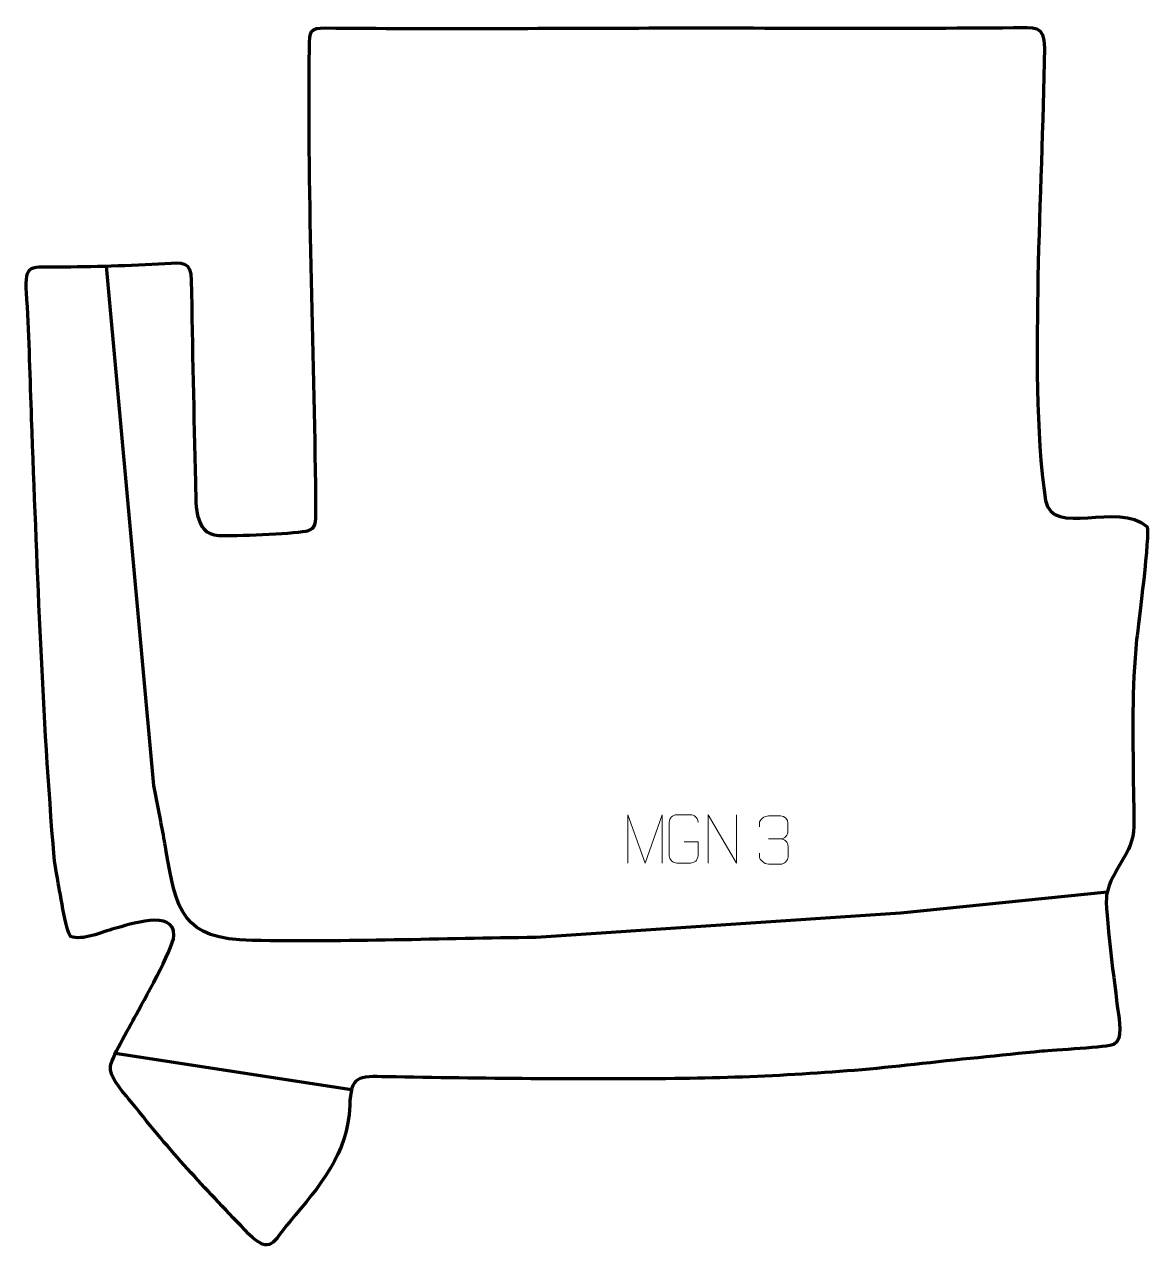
# Model space of a CAD drawing. Header units: millimetres. Extents: x -530 to 51, y 128 to 763.
import ezdxf

# ---------------------------------------------------------------- set-up
doc = ezdxf.new("R2010")
doc.units = ezdxf.units.MM
doc.header["$MEASUREMENT"] = 0
doc.layers.add('layer 2', color=7, linetype='Continuous')
doc.layers.add('layer 3', color=7, linetype='Continuous')

msp = doc.modelspace()

# ---------------------------------------------------------------- linework, layer by layer
at = {"layer": 'layer 2', "color": 140, "lineweight": 158}
msp.add_open_spline([(28.3954, 315.3112), (28.3954, 315.3112), (-78.2014, 304.5702), (-78.2014, 304.5702), (-78.2014, 304.5702), (-78.2014, 304.5702), (-266.3399, 291.92), (-266.3399, 291.92), (-266.3399, 291.92), (-314.9426, 291.4148), (-364.275, 289.5372), (-412.7908, 290.3731), (-412.7908, 290.3731), (-448.9123, 290.9954), (-451.9582, 305.495), (-457.3331, 337.3643), (-457.3331, 337.3643), (-457.6639, 339.3347), (-457.9963, 341.303), (-458.3362, 343.2718), (-458.3362, 343.2718), (-459.1604, 347.6364), (-459.9856, 351.9992), (-460.8315, 356.3596), (-460.8315, 356.3596), (-461.7543, 361.0724), (-462.6748, 365.7857), (-463.5903, 370.4998), (-463.5903, 370.4998), (-463.5903, 370.4998), (-488.0167, 638.6393), (-488.0167, 638.6393)], degree=3, knots=[0, 0, 0, 0, 0.11111111, 0.11111111, 0.11111111, 0.11111111, 0.22222222, 0.22222222, 0.22222222, 0.22222222, 0.33333333, 0.33333333, 0.33333333, 0.33333333, 0.44444444, 0.44444444, 0.44444444, 0.44444444, 0.55555556, 0.55555556, 0.55555556, 0.55555556, 0.66666667, 0.66666667, 0.66666667, 0.66666667, 0.77777778, 0.77777778, 0.77777778, 0.77777778, 1, 1, 1, 1], dxfattribs=at)
msp.add_open_spline([(-361.5664, 213.2792), (-361.5664, 213.2792), (-483.4573, 231.9537), (-483.4573, 231.9537)], degree=3, dxfattribs=at)
at = {"layer": 'layer 3', "color": 242, "lineweight": 158}
msp.add_open_spline([(-5.2879, 233.2115), (0.2825, 233.6682), (29.1884, 235.2858), (31.8799, 236.7229), (31.8799, 236.7229), (36.8282, 239.3652), (34.4231, 249.4238), (33.8794, 254.4011), (33.8794, 254.4011), (32.7171, 264.67), (26.8441, 307.2707), (28.1171, 314.0091), (28.1171, 314.0091), (30.5901, 327.0995), (41.957, 335.4001), (42.1877, 349.0836), (42.1877, 349.0836), (42.3111, 356.403), (41.9128, 363.8951), (41.8611, 371.2475), (41.8611, 371.2475), (41.7487, 397.1596), (40.9682, 419.8044), (43.5818, 445.8331), (43.5818, 445.8331), (44.4539, 453.7842), (50.6791, 500.5911), (48.872, 504.1611), (48.872, 504.1611), (33.9133, 517.252), (0.2585, 498.5913), (-3.471, 517.5727), (-3.471, 517.5727), (-8.6345, 552.8952), (-7.9546, 597.0829), (-7.3198, 632.9488), (-7.3198, 632.9488), (-6.6038, 672.3433), (-4.4658, 711.987), (-4.0264, 751.2956), (-4.0264, 751.2956), (-3.8923, 763.2867), (-9.0842, 761.8468), (-19.8765, 761.7451), (-19.8765, 761.7451), (-81.915, 761.1603), (-144.4406, 761.6784), (-206.5476, 761.5432), (-206.5476, 761.5432), (-206.5476, 761.5432), (-208.0407, 761.5399), (-208.0407, 761.5399), (-208.0407, 761.5399), (-263.6324, 761.4535), (-319.3024, 761.014), (-374.8801, 761.5863), (-374.8801, 761.5863), (-383.0972, 761.6709), (-383.2004, 759.8861), (-383.3081, 751.3451), (-383.3081, 751.3451), (-384.3082, 671.9718), (-380.4706, 590.4928), (-379.8983, 510.7524), (-379.8983, 510.7524), (-379.8488, 503.862), (-381.2798, 502.5888), (-385.1197, 501.817), (-385.1197, 501.817), (-393.3565, 500.1614), (-421.3533, 499.254), (-430.0406, 499.5658), (-430.0406, 499.5658), (-443.511, 500.0493), (-441.7469, 517.5178), (-442.0063, 526.9294), (-442.0063, 526.9294), (-442.9647, 561.6951), (-443.6467, 596.4662), (-444.2431, 631.2396), (-444.2431, 631.2396), (-444.4144, 641.2436), (-448.7795, 640.5075), (-457.8066, 639.9494), (-457.8066, 639.9494), (-475.7778, 638.8692), (-495.2511, 638.2976), (-513.2588, 638.2468), (-513.2588, 638.2468), (-529.271, 638.2016), (-530.2264, 639.6915), (-529.057, 621.4372), (-529.057, 621.4372), (-527.7677, 601.3083), (-527.3878, 580.1248), (-526.6216, 559.8677), (-526.6216, 559.8677), (-523.8036, 485.3847), (-521.4363, 415.2891), (-515.5696, 340.2683), (-515.5696, 340.2683), (-515.0329, 333.4052), (-514.6576, 329.4462), (-513.2966, 322.6336), (-513.2966, 322.6336), (-512.3636, 317.7667), (-508.9287, 294.7119), (-506.4897, 292.4894), (-506.4897, 292.4894), (-500.5226, 290.0586), (-490.4174, 294.815), (-483.8407, 296.5265), (-483.8407, 296.5265), (-476.6195, 298.4056), (-452.7802, 306.966), (-453.1543, 292.9263), (-453.1543, 292.9263), (-453.9393, 285.303), (-468.984, 259.0264), (-473.6331, 250.1948), (-473.6331, 250.1948), (-476.2402, 245.3214), (-485.9399, 229.1269), (-485.9897, 224.6988), (-485.9897, 224.6988), (-486.0596, 218.4961), (-476.9487, 209.3215), (-472.9037, 204.1978), (-472.9037, 204.1978), (-452.5525, 178.3224), (-436.7068, 162.1006), (-414.4734, 138.7624), (-414.4734, 138.7624), (-403.1051, 127.7956), (-402.3724, 134.5407), (-393.4614, 145.1899), (-393.4614, 145.1899), (-378.3026, 163.178), (-363.1435, 180.3409), (-362.4816, 205.1124), (-362.4816, 205.1124), (-361.9016, 220.6962), (-358.3354, 220.3104), (-343.1986, 219.9997), (-343.1986, 219.9997), (-293.9402, 219.0525), (-243.9516, 218.6294), (-194.6919, 219.0418), (-194.6919, 219.0418), (-153.2726, 219.5561), (-112.292, 221.7409), (-71.1175, 226.3693), (-71.1175, 226.3693), (-49.2356, 228.8476), (-27.2047, 230.9603), (-5.2879, 233.2115)], degree=3, knots=[0, 0, 0, 0, 0.025, 0.025, 0.025, 0.025, 0.05, 0.05, 0.05, 0.05, 0.075, 0.075, 0.075, 0.075, 0.1, 0.1, 0.1, 0.1, 0.125, 0.125, 0.125, 0.125, 0.15, 0.15, 0.15, 0.15, 0.175, 0.175, 0.175, 0.175, 0.2, 0.2, 0.2, 0.2, 0.225, 0.225, 0.225, 0.225, 0.25, 0.25, 0.25, 0.25, 0.275, 0.275, 0.275, 0.275, 0.3, 0.3, 0.3, 0.3, 0.325, 0.325, 0.325, 0.325, 0.35, 0.35, 0.35, 0.35, 0.375, 0.375, 0.375, 0.375, 0.4, 0.4, 0.4, 0.4, 0.425, 0.425, 0.425, 0.425, 0.45, 0.45, 0.45, 0.45, 0.475, 0.475, 0.475, 0.475, 0.5, 0.5, 0.5, 0.5, 0.525, 0.525, 0.525, 0.525, 0.55, 0.55, 0.55, 0.55, 0.575, 0.575, 0.575, 0.575, 0.6, 0.6, 0.6, 0.6, 0.625, 0.625, 0.625, 0.625, 0.65, 0.65, 0.65, 0.65, 0.675, 0.675, 0.675, 0.675, 0.7, 0.7, 0.7, 0.7, 0.725, 0.725, 0.725, 0.725, 0.75, 0.75, 0.75, 0.75, 0.775, 0.775, 0.775, 0.775, 0.8, 0.8, 0.8, 0.8, 0.825, 0.825, 0.825, 0.825, 0.85, 0.85, 0.85, 0.85, 0.875, 0.875, 0.875, 0.875, 0.9, 0.9, 0.9, 0.9, 0.925, 0.925, 0.925, 0.925, 0.95, 0.95, 0.95, 0.95, 1, 1, 1, 1], dxfattribs=at)
at = {"layer": 'layer 3', "color": 250, "lineweight": 9}
for points, knots in [([(-218.991, 330.3422), (-218.991, 330.3422), (-218.991, 355.3001), (-218.991, 355.3001), (-218.991, 355.3001), (-218.991, 355.3001), (-210.0659, 330.3422), (-210.0659, 330.3422), (-210.0659, 330.3422), (-210.0659, 330.3422), (-201.306, 355.2996), (-201.306, 355.2996), (-201.306, 355.2996), (-201.306, 355.2996), (-201.306, 330.3422), (-201.306, 330.3422)], [0, 0, 0, 0, 0.2, 0.2, 0.2, 0.2, 0.4, 0.4, 0.4, 0.4, 0.6, 0.6, 0.6, 0.6, 1, 1, 1, 1]), ([(-189.8936, 341.3301), (-189.8936, 341.3301), (-182.7255, 341.3301), (-182.7255, 341.3301), (-182.7255, 341.3301), (-182.7255, 341.3301), (-182.7255, 334.162), (-182.7255, 334.162), (-182.7255, 334.162), (-182.8652, 331.8386), (-184.5424, 330.359), (-186.6902, 330.3482), (-186.6902, 330.3482), (-189.022, 330.3486), (-191.354, 330.3486), (-193.6855, 330.3482), (-193.6855, 330.3482), (-195.6104, 330.2428), (-197.5826, 332.1273), (-197.5714, 334.1446), (-197.5714, 334.1446), (-197.571, 339.9147), (-197.571, 345.6844), (-197.5714, 351.4537), (-197.5714, 351.4537), (-197.5672, 353.5918), (-195.8204, 355.311), (-193.6681, 355.2976), (-193.6681, 355.2976), (-191.3424, 355.2976), (-189.0163, 355.2976), (-186.6902, 355.2976), (-186.6902, 355.2976), (-184.7435, 355.333), (-182.7521, 353.8415), (-182.7255, 351.4038)], [0, 0, 0, 0, 0.1, 0.1, 0.1, 0.1, 0.2, 0.2, 0.2, 0.2, 0.3, 0.3, 0.3, 0.3, 0.4, 0.4, 0.4, 0.4, 0.5, 0.5, 0.5, 0.5, 0.6, 0.6, 0.6, 0.6, 0.7, 0.7, 0.7, 0.7, 0.8, 0.8, 0.8, 0.8, 1, 1, 1, 1]), ([(-177.4966, 330.3458), (-177.4966, 330.3458), (-177.4966, 355.2993), (-177.4966, 355.2993), (-177.4966, 355.2993), (-177.4966, 355.2993), (-162.8418, 330.3458), (-162.8418, 330.3458), (-162.8418, 330.3458), (-162.8418, 330.3458), (-162.8418, 355.2993), (-162.8418, 355.2993)], [0, 0, 0, 0, 0.25, 0.25, 0.25, 0.25, 0.5, 0.5, 0.5, 0.5, 1, 1, 1, 1]), ([(-151.058, 349.0573), (-151.058, 349.0573), (-151.058, 350.9145), (-151.058, 350.9145), (-151.058, 350.9145), (-151.0723, 352.6564), (-148.4078, 354.7745), (-146.3487, 354.7518), (-146.3487, 354.7518), (-144.2846, 354.7518), (-142.2206, 354.7518), (-140.1569, 354.7518), (-140.1569, 354.7518), (-137.9624, 354.7606), (-136.3641, 352.9138), (-136.3197, 351.0017), (-136.3197, 351.0017), (-136.3201, 349.5666), (-136.3201, 348.1315), (-136.3197, 346.696), (-136.3197, 346.696), (-136.3683, 345.0425), (-137.9709, 342.8125), (-140.1692, 342.8225), (-140.1692, 342.8225), (-137.9655, 342.8113), (-136.3575, 341.0081), (-136.3035, 338.9486), (-136.3035, 338.9486), (-136.3039, 337.1639), (-136.3039, 335.3792), (-136.3035, 333.5941), (-136.3035, 333.5941), (-136.2934, 331.5327), (-138.3483, 329.7696), (-140.1692, 329.7777), (-140.1692, 329.7777), (-142.2345, 329.778), (-144.2997, 329.778), (-146.3653, 329.7777), (-146.3653, 329.7777), (-148.5339, 329.7892), (-151.0649, 332.1894), (-151.0835, 333.6512), (-151.0835, 333.6512), (-151.0835, 333.6512), (-151.0835, 335.5598), (-151.0835, 335.5598)], [0, 0, 0, 0, 0.07692308, 0.07692308, 0.07692308, 0.07692308, 0.15384615, 0.15384615, 0.15384615, 0.15384615, 0.23076923, 0.23076923, 0.23076923, 0.23076923, 0.30769231, 0.30769231, 0.30769231, 0.30769231, 0.38461538, 0.38461538, 0.38461538, 0.38461538, 0.46153846, 0.46153846, 0.46153846, 0.46153846, 0.53846154, 0.53846154, 0.53846154, 0.53846154, 0.61538462, 0.61538462, 0.61538462, 0.61538462, 0.69230769, 0.69230769, 0.69230769, 0.69230769, 0.76923077, 0.76923077, 0.76923077, 0.76923077, 0.84615385, 0.84615385, 0.84615385, 0.84615385, 1, 1, 1, 1])]:
    msp.add_open_spline(points, degree=3, knots=knots, dxfattribs=at)
msp.add_open_spline([(-146.3483, 342.8121), (-146.3483, 342.8121), (-140.1519, 342.8121), (-140.1519, 342.8121)], degree=3, dxfattribs=at)

doc.saveas('drawing.dxf')
